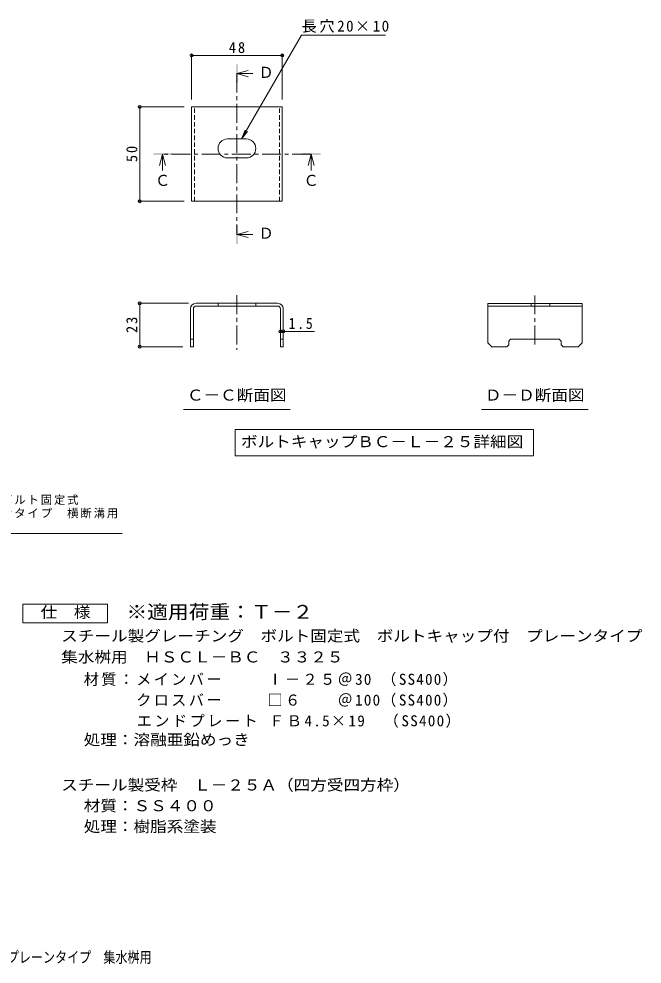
# Model space of a CAD drawing. Units: millimetres on the paper, enlarged 10 times, with parts at other scales. Extents: x -1359 to 1778, y -1350 to 1347.
# Drawn here: x 127 to 1778, y -1305 to 1200 of the extents above; entities that cross this region are included whole.
import ezdxf
from ezdxf.enums import TextEntityAlignment as Align

# ---------------------------------------------------------------- set-up
doc = ezdxf.new("R2010")
doc.units = ezdxf.units.MM
doc.header["$LTSCALE"] = 10
doc.header["$PDMODE"] = 32
doc.header["$PDSIZE"] = 8
doc.linetypes.add('CHAIN1', pattern=[8, 5, -1, 1, -1])
doc.linetypes.add('DASHED1', pattern=[1.8, 1.2, -0.6])
for name, color, linetype, lineweight in [('D-1', 2, 'Continuous', 9), ('D-4', 7, 'Continuous', 9), ('D-5', 7, 'Continuous', 9), ('D-9', 2, 'Continuous', 9)]:
    doc.layers.add(name, color=color, linetype=linetype, lineweight=lineweight)
doc.layers.add('F-F_F-Fﾚｲﾔ', color=2, linetype='Continuous')
doc.styles.add('ＭＳ ゴシック', font='')
doc.styles.get('ＭＳ ゴシック').set_extended_font_data('MS Gothic')

msp = doc.modelspace()

# ---------------------------------------------------------------- linework, layer by layer
at = {"layer": 'D-1'}
for p, q in [((581.45, 431.38), (581.45, 331.11)), ((588.95, 431.11), (588.95, 331.11)), ((704.39, 446.11), (596.45, 446.11)), ((596.45, 438.61), (704.39, 438.61)), ((654.39, 446.11), (654.39, 438.61)), ((704.39, 446.11), (812.32, 446.11)), ((812.49, 438.61), (704.39, 438.61)), ((754.39, 446.11), (754.39, 438.61)), ((819.82, 431.11), (819.82, 331.11)), ((827.32, 431.38), (827.32, 331.11)), ((1369.22, 445.9), (1619.22, 445.9)), ((1369.22, 445.9), (1369.22, 341.56)), ((1369.22, 438.4), (1619.22, 438.4)), ((1484.19, 438.4), (1484.19, 445.9)), ((1534.19, 438.4), (1534.19, 445.9)), ((1619.22, 445.9), (1619.22, 341.56)), ((588.95, 351.11), (581.45, 351.11)), ((827.32, 351.11), (819.82, 351.11)), ((1424.67, 346.11), (1429.67, 351.11)), ((1558.77, 351.11), (1429.67, 351.11)), ((1563.77, 346.11), (1558.77, 351.11)), ((588.95, 331.11), (581.45, 331.11)), ((827.32, 331.11), (819.82, 331.11)), ((1379.66, 331.11), (1369.22, 341.56)), ((1419.67, 331.11), (1379.66, 331.11)), ((1424.67, 336.11), (1419.67, 331.11)), ((1424.67, 336.11), (1424.67, 346.11)), ((1563.77, 336.11), (1563.77, 346.11)), ((1563.77, 336.11), (1568.77, 331.11)), ((1608.77, 331.11), (1568.77, 331.11)), ((1608.77, 331.11), (1619.22, 341.56))]:
    msp.add_line(p, q, dxfattribs=at)
for centre, radius, start, end in [((596.45, 431.11), 15, 90, 179), ((596.45, 431.11), 7.5, 90, 180), ((812.32, 431.11), 15, 1, 90), ((812.32, 431.11), 7.5, 0, 90)]:
    msp.add_arc(centre, radius, start, end, dxfattribs=at)
at = {"layer": 'D-4'}
for p, q in [((584.39, 1105.78), (584.39, 986.48)), ((584.39, 1102.78), (824.39, 1102.78)), ((824.39, 1105.78), (824.39, 986.48)), ((443.85, 966.48), (564.39, 966.48)), ((446.85, 966.48), (446.85, 716.48)), ((443.85, 716.48), (564.39, 716.48)), ((443.85, 446.11), (576.45, 446.11)), ((446.85, 446.11), (446.85, 331.11)), ((827.32, 371.67), (819.82, 371.67)), ((827.32, 371.67), (909.66, 371.67)), ((443.85, 331.11), (561.45, 331.11))]:
    msp.add_line(p, q, dxfattribs=at)
at = {"layer": 'D-4', "color": 2}
msp.add_lwpolyline([(136.66, -400.96), (136.66, -350.96), (361.66, -350.96), (361.66, -400.96)], close=True, dxfattribs=at)
at = {"layer": 'D-4'}
for p in [(584.39, 1102.78), (824.39, 1102.78), (446.85, 966.48), (446.85, 716.48), (446.85, 446.11), (819.82, 371.67), (827.32, 371.67), (446.85, 331.11)]:
    msp.add_point(p, dxfattribs=at)
at = {"layer": 'D-5'}
for p, q in [((875.81, 1156.73), (716.89, 881.46)), ((875.81, 1156.73), (1098.31, 1156.73)), ((716.89, 881.46), (726.45, 904.56)), ((716.89, 881.46), (732.11, 901.29)), ((562.89, 164.28), (845.89, 164.28)), ((1352.72, 164.28), (1635.72, 164.28)), ((699.49, 111.97), (699.49, 41.97)), ((699.49, 111.97), (1490.87, 111.97)), ((1490.87, 111.97), (1490.87, 41.97)), ((699.49, 41.97), (1490.87, 41.97)), ((-347.98, -164.12), (399.94, -164.12))]:
    msp.add_line(p, q, dxfattribs=at)
at = {"layer": 'D-5', "color": 4}
for p, q in [((704.39, 1054.59), (734.39, 1062.59)), ((704.39, 1054.59), (734.39, 1046.59)), ((704.39, 1054.59), (746.83, 1054.59)), ((507.56, 841.48), (499.56, 811.48)), ((507.56, 841.48), (515.56, 811.48)), ((507.56, 841.48), (507.56, 798.24)), ((901.21, 841.48), (893.21, 811.48)), ((901.21, 841.48), (909.21, 811.48)), ((901.21, 841.48), (901.21, 798.24)), ((704.39, 628.38), (734.39, 636.38)), ((704.39, 628.38), (734.39, 620.38)), ((704.39, 628.38), (746.83, 628.38))]:
    msp.add_line(p, q, dxfattribs=at)
at = {"layer": 'D-5', "color": 4, "linetype": 'CHAIN1'}
for p, q in [((704.39, 1054.59), (704.39, 628.38)), ((901.21, 841.48), (507.56, 841.48)), ((704.39, 467.2), (704.39, 322.66)), ((1494.22, 466.98), (1494.22, 331.11))]:
    msp.add_line(p, q, dxfattribs=at)
at = {"layer": 'D-5', "color": 4}
for points in [[(701.89, 1029.59), (706.89, 1029.59), (701.89, 1079.59), (706.89, 1079.59)], [(482.56, 838.98), (532.56, 838.98), (482.56, 843.98), (532.56, 843.98)], [(876.21, 838.98), (926.21, 838.98), (876.21, 843.98), (926.21, 843.98)], [(701.89, 603.38), (706.89, 603.38), (701.89, 653.38), (706.89, 653.38)]]:
    msp.add_solid(points, dxfattribs=at)
at = {"layer": 'D-9'}
for p, q in [((584.39, 966.48), (824.39, 966.48)), ((584.39, 716.48), (584.39, 966.48)), ((824.39, 716.48), (824.39, 966.48)), ((679.39, 881.46), (729.39, 881.46)), ((679.39, 831.46), (729.39, 831.46)), ((584.39, 716.48), (824.39, 716.48))]:
    msp.add_line(p, q, dxfattribs=at)
at = {"layer": 'D-9', "linetype": 'DASHED1'}
for p, q in [((591.89, 716.48), (591.89, 966.48)), ((816.89, 716.48), (816.89, 966.48))]:
    msp.add_line(p, q, dxfattribs=at)
at = {"layer": 'D-9'}
for centre, start, end in [((679.39, 856.46), 90, 270), ((729.39, 856.46), 270, 90)]:
    msp.add_arc(centre, 25, start, end, dxfattribs=at)

# ---------------------------------------------------------------- texts
at = {"layer": 'D-4', "color": 2, "style": 'ＭＳ ゴシック', "width": 1.1}
for s, p in [('仕\u3000様', (184.16, -395.96)), ('スチール製グレーチング\u3000ボルト固定式\u3000ボルトキャップ付\u3000プレーンタイプ', (238.75, -458.88)), ('集水桝用\u3000ＨＳＣＬ－ＢＣ\u3000３３２５', (238.75, -514.63)), ('処理：溶融亜鉛めっき', (298.46, -733.88)), ('スチール製受枠\u3000Ｌ－２５Ａ（四方受四方枠）', (238.75, -853.88)), ('材質：ＳＳ４００', (298.46, -908.88)), ('処理：樹脂系塗装', (298.46, -963.88))]:
    msp.add_text(s, height=29.33, dxfattribs=at).set_placement(p, align=Align.BOTTOM_LEFT)
at = {"layer": 'D-4', "color": 2, "char_height": 29.33, "attachment_point": 7, "style": 'ＭＳ ゴシック'}
for s, insert in [('\\T1.27;\\W0.95;48', (683.14, 1108.78)), ('\\T1.27;\\W0.9;1.5', (841.69, 377.67)), ('\\T1.16;材質：メインバー\u3000\u3000\\~Ⅰ－２５＠30\\~（SS400）', (298.46, -568.88)), ('\\T1.16;\u3000\u3000\u3000クロスバー\u3000\u3000\\~□６\u3000\u3000＠100（SS400）', (298.46, -623.88)), ('\\T1.17;\u3000\u3000\u3000エンドプレート\\~ＦＢ4.5×19\\~\\~（SS400）', (298.46, -678.88))]:
    msp.add_mtext(s, dxfattribs=dict(at, insert=insert))
at = {"layer": 'D-4', "color": 2, "char_height": 29.33, "attachment_point": 7, "rotation": 90, "style": 'ＭＳ ゴシック'}
for s, insert in [('\\T1.27;\\W0.95;50', (440.85, 820.23)), ('\\T1.27;\\W0.95;23', (440.85, 367.36))]:
    msp.add_mtext(s, dxfattribs=dict(at, insert=insert))
at = {"layer": 'D-5', "color": 2, "style": 'ＭＳ ゴシック'}
for s, p in [('Ｄ', (761.83, 1034.59)), ('Ｃ', (487.56, 748.24)), ('Ｃ', (881.21, 748.24)), ('Ｄ', (761.83, 608.38))]:
    msp.add_text(s, height=29.33, dxfattribs=at).set_placement(p, align=Align.BOTTOM_LEFT)
at = {"layer": 'D-5', "color": 2, "style": 'ＭＳ ゴシック', "width": 1.1}
for s, p in [('Ｃ－Ｃ断面図', (571.89, 179.28)), ('Ｄ－Ｄ断面図', (1361.72, 179.28)), ('ボルトキャップＢＣ－Ｌ－２５詳細図', (715.18, 55.97))]:
    msp.add_text(s, height=29.33, dxfattribs=at).set_placement(p, align=Align.BOTTOM_LEFT)
at = {"layer": 'D-5', "color": 3, "style": 'ＭＳ ゴシック', "width": 1.1}
msp.add_text('※適用荷重：Ｔ－２', height=36.66, dxfattribs=at).set_placement((411.66, -400.96), align=Align.BOTTOM_LEFT)
at = {"layer": 'D-5', "color": 2, "insert": (875.81, 1162.73), "char_height": 29.33, "attachment_point": 7, "style": 'ＭＳ ゴシック'}
msp.add_mtext('\\T1.18;長穴20×10', dxfattribs=at)
at = {"layer": 'D-5', "char_height": 21.99, "attachment_point": 7, "style": 'ＭＳ ゴシック'}
for s, insert in [('\\T1.17;スチール製グレーチング\u3000ボルト固定式', (-341.96, -88.38)), ('\\T1.17;ボルトキャップ付\u3000プレーンタイプ\u3000横断溝用', (-341.96, -123.96))]:
    msp.add_mtext(s, dxfattribs=dict(at, insert=insert))
at = {"layer": 'F-F_F-Fﾚｲﾔ', "style": 'ＭＳ ゴシック', "width": 0.8}
msp.add_text('スチール製グレーチング\u3000ボルト固定式\u3000ボルトキャップ付\u3000プレーンタイプ\u3000集水桝用', height=29.33, dxfattribs=at).set_placement((-801.65, -1310.3), align=Align.BOTTOM_LEFT)

doc.saveas('drawing.dxf')
